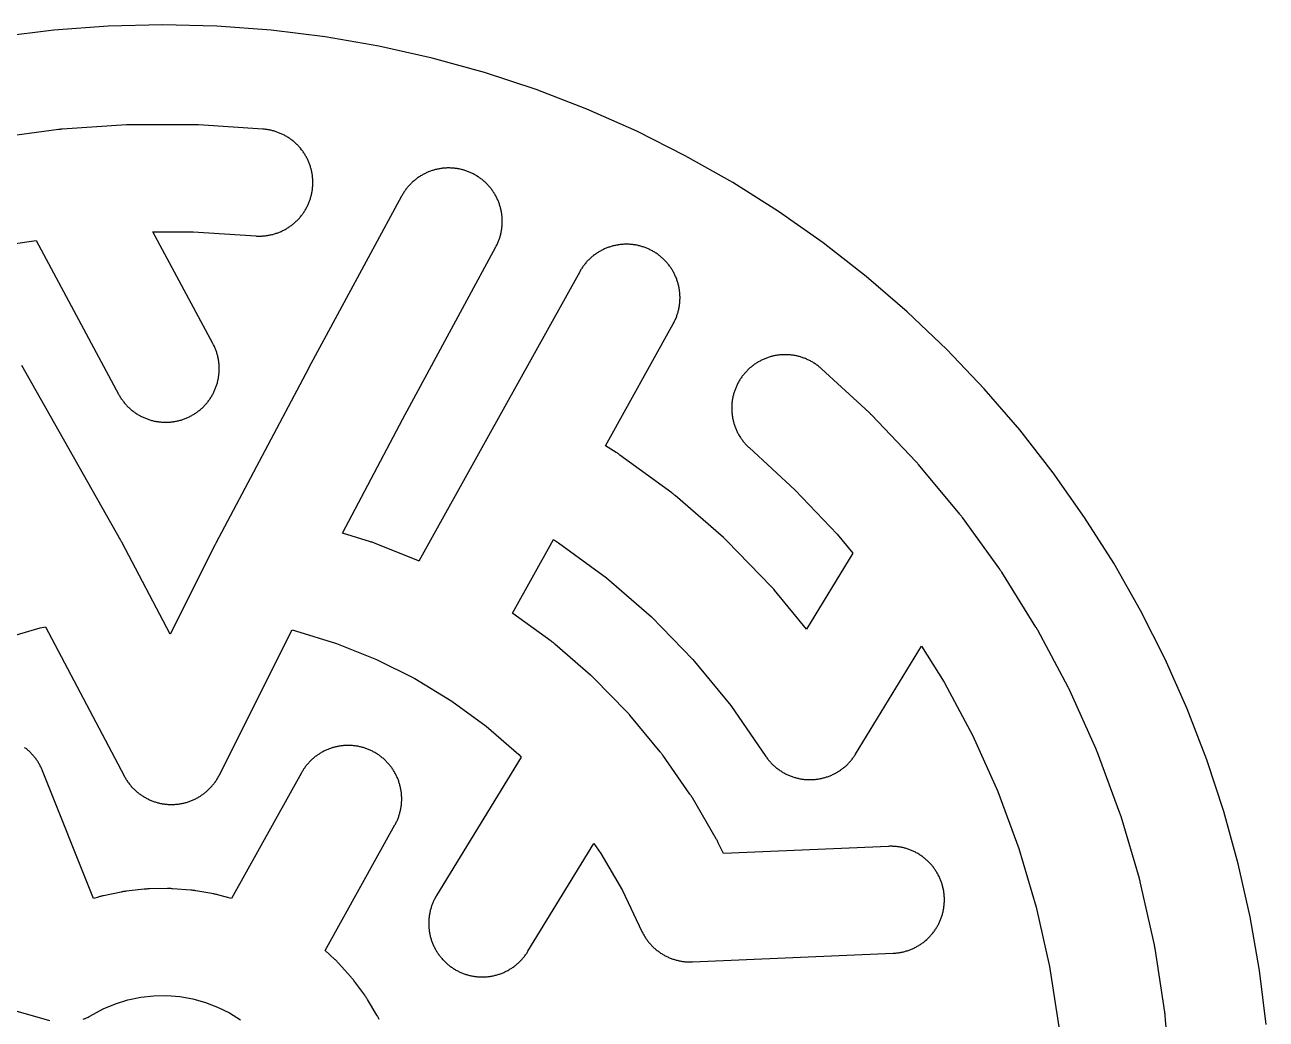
# Model space of a CAD drawing. Header units: millimetres. Extents: x -145 to 145, y -145 to 145.
# Drawn here: x -18 to 144.3, y 14.9 to 145 of the extents above; entities that cross this region are included whole.
import ezdxf

# ---------------------------------------------------------------- set-up
doc = ezdxf.new("R2010")
doc.units = ezdxf.units.MM
doc.layers.add('BOUNDARY', color=3, linetype='CONTINUOUS')
doc.layers.add('CORRIDORS', color=1, linetype='CONTINUOUS')

msp = doc.modelspace()

# ---------------------------------------------------------------- linework, layer by layer
at = {"layer": 'BOUNDARY'}
msp.add_lwpolyline([(144.302, 14.212), (143.431, 21.276), (142.214, 28.288), (140.655, 35.232), (138.756, 42.091), (136.524, 48.849), (133.963, 55.489), (131.078, 61.995), (127.879, 68.353), (124.371, 74.545), (120.563, 80.558), (116.465, 86.376), (112.087, 91.987), (107.438, 97.376), (102.53, 102.53), (97.376, 107.438), (91.987, 112.087), (86.376, 116.465), (80.558, 120.563), (74.545, 124.371), (68.353, 127.879), (61.995, 131.078), (55.489, 133.963), (48.849, 136.524), (42.091, 138.756), (35.232, 140.655), (28.288, 142.214), (21.276, 143.431), (14.212, 144.302), (7.115, 144.825), (0, 145), (-7.115, 144.825), (-14.212, 144.302), (-21.276, 143.431)], dxfattribs=at)
at = {"layer": 'CORRIDORS'}
for points in [[(-19.831, 116.32), (-16.523, 116.769), (-5.759, 96.692), (-5.703, 96.589), (-5.644, 96.486), (-5.584, 96.384), (-5.522, 96.283), (-5.458, 96.184), (-5.393, 96.085), (-5.326, 95.987), (-5.257, 95.891), (-5.187, 95.796), (-5.115, 95.702), (-5.042, 95.609), (-4.967, 95.517), (-4.89, 95.427), (-4.812, 95.338), (-4.732, 95.251), (-4.651, 95.164), (-4.569, 95.08), (-4.485, 94.996), (-4.4, 94.914), (-4.313, 94.834), (-4.225, 94.754), (-4.136, 94.677), (-4.045, 94.601), (-3.953, 94.526), (-3.86, 94.453), (-3.766, 94.382), (-3.67, 94.312), (-3.574, 94.244), (-3.476, 94.177), (-3.377, 94.113), (-3.277, 94.049), (-3.176, 93.988), (-3.073, 93.928), (-2.97, 93.87), (-2.866, 93.814), (-2.761, 93.76), (-2.655, 93.707), (-2.548, 93.656), (-2.441, 93.607), (-2.332, 93.56), (-2.223, 93.514), (-2.113, 93.471), (-2.002, 93.429), (-1.891, 93.389), (-1.779, 93.351), (-1.666, 93.315), (-1.553, 93.281), (-1.439, 93.249), (-1.325, 93.218), (-1.21, 93.19), (-1.094, 93.164), (-0.979, 93.139), (-0.862, 93.117), (-0.746, 93.096), (-0.629, 93.078), (-0.512, 93.061), (-0.395, 93.046), (-0.277, 93.034), (-0.159, 93.023), (-0.041, 93.015), (0.077, 93.008), (0.195, 93.003), (0.314, 93.001), (0.432, 93), (0.55, 93.001), (0.669, 93.005), (0.787, 93.01), (0.905, 93.018), (1.023, 93.027), (1.141, 93.038), (1.258, 93.052), (1.375, 93.067), (1.492, 93.084), (1.609, 93.103), (1.726, 93.125), (1.842, 93.148), (1.957, 93.173), (2.072, 93.2), (2.187, 93.229), (2.301, 93.26), (2.415, 93.293), (2.528, 93.328), (2.64, 93.365), (2.752, 93.404), (2.863, 93.444), (2.974, 93.486), (3.084, 93.531), (3.193, 93.577), (3.301, 93.625), (3.408, 93.675), (3.515, 93.726), (3.62, 93.78), (3.725, 93.835), (3.829, 93.892), (3.931, 93.95), (4.033, 94.011), (4.134, 94.073), (4.234, 94.136), (4.332, 94.202), (4.43, 94.269), (4.526, 94.338), (4.621, 94.408), (4.715, 94.48), (4.808, 94.554), (4.899, 94.629), (4.989, 94.705), (5.078, 94.784), (5.165, 94.863), (5.252, 94.944), (5.336, 95.027), (5.42, 95.111), (5.502, 95.196), (5.582, 95.283), (5.661, 95.371), (5.739, 95.461), (5.815, 95.551), (5.889, 95.643), (5.962, 95.736), (6.033, 95.831), (6.103, 95.927), (6.171, 96.023), (6.237, 96.121), (6.302, 96.22), (6.365, 96.32), (6.426, 96.422), (6.486, 96.524), (6.544, 96.627), (6.6, 96.731), (6.654, 96.836), (6.707, 96.942), (6.758, 97.049), (6.807, 97.157), (6.854, 97.265), (6.899, 97.375), (6.942, 97.485), (6.984, 97.596), (7.024, 97.707), (7.062, 97.819), (7.098, 97.932), (7.132, 98.045), (7.164, 98.159), (7.194, 98.273), (7.222, 98.388), (7.248, 98.504), (7.273, 98.62), (7.295, 98.736), (7.315, 98.852), (7.334, 98.969), (7.35, 99.086), (7.365, 99.204), (7.377, 99.321), (7.388, 99.439), (7.396, 99.557), (7.402, 99.675), (7.407, 99.794), (7.409, 99.912), (7.41, 100.03), (7.408, 100.149), (7.405, 100.267), (7.399, 100.385), (7.392, 100.503), (7.382, 100.621), (7.371, 100.739), (7.357, 100.856), (7.342, 100.974), (7.325, 101.091), (7.305, 101.207), (7.284, 101.324), (7.26, 101.44), (7.235, 101.555), (7.208, 101.671), (7.179, 101.785), (7.147, 101.899), (7.114, 102.013), (7.079, 102.126), (7.042, 102.238), (7.004, 102.35), (6.963, 102.461), (6.92, 102.572), (6.876, 102.681), (6.83, 102.79), (6.782, 102.898), (6.732, 103.006), (6.68, 103.112), (6.627, 103.218), (6.579, 103.308), (-1.26, 117.93), (3.988, 117.93), (12.178, 117.376), (12.296, 117.369), (12.414, 117.364), (12.532, 117.361), (12.651, 117.36), (12.769, 117.361), (12.887, 117.364), (13.005, 117.369), (13.123, 117.376), (13.241, 117.385), (13.359, 117.396), (13.477, 117.409), (13.594, 117.424), (13.711, 117.441), (13.828, 117.46), (13.945, 117.481), (14.061, 117.504), (14.176, 117.528), (14.292, 117.555), (14.406, 117.584), (14.521, 117.615), (14.634, 117.647), (14.748, 117.682), (14.86, 117.718), (14.972, 117.756), (15.083, 117.797), (15.194, 117.839), (15.304, 117.883), (15.413, 117.928), (15.521, 117.976), (15.629, 118.025), (15.735, 118.077), (15.841, 118.13), (15.946, 118.185), (16.05, 118.241), (16.153, 118.299), (16.255, 118.36), (16.356, 118.421), (16.456, 118.485), (16.554, 118.55), (16.652, 118.617), (16.748, 118.685), (16.844, 118.755), (16.938, 118.827), (17.031, 118.9), (17.122, 118.975), (17.213, 119.052), (17.302, 119.129), (17.39, 119.209), (17.476, 119.29), (17.561, 119.372), (17.645, 119.456), (17.727, 119.541), (17.808, 119.627), (17.887, 119.715), (17.965, 119.804), (18.041, 119.895), (18.116, 119.987), (18.189, 120.08), (18.26, 120.174), (18.33, 120.269), (18.399, 120.366), (18.465, 120.464), (18.53, 120.562), (18.594, 120.662), (18.655, 120.763), (18.715, 120.865), (18.773, 120.968), (18.83, 121.072), (18.885, 121.177), (18.937, 121.283), (18.989, 121.39), (19.038, 121.497), (19.085, 121.606), (19.131, 121.715), (19.175, 121.825), (19.217, 121.935), (19.257, 122.047), (19.295, 122.159), (19.331, 122.271), (19.365, 122.385), (19.398, 122.498), (19.428, 122.613), (19.457, 122.728), (19.484, 122.843), (19.508, 122.959), (19.531, 123.075), (19.552, 123.191), (19.57, 123.308), (19.587, 123.425), (19.602, 123.543), (19.615, 123.66), (19.626, 123.778), (19.635, 123.896), (19.641, 124.014), (19.646, 124.132), (19.649, 124.251), (19.65, 124.369), (19.649, 124.487), (19.646, 124.605), (19.641, 124.724), (19.633, 124.842), (19.624, 124.96), (19.613, 125.078), (19.6, 125.195), (19.585, 125.313), (19.568, 125.43), (19.549, 125.546), (19.528, 125.663), (19.505, 125.779), (19.48, 125.895), (19.453, 126.01), (19.424, 126.124), (19.393, 126.239), (19.36, 126.352), (19.326, 126.466), (19.289, 126.578), (19.251, 126.69), (19.211, 126.801), (19.168, 126.912), (19.124, 127.022), (19.078, 127.131), (19.031, 127.239), (18.981, 127.346), (18.93, 127.453), (18.876, 127.559), (18.822, 127.663), (18.765, 127.767), (18.706, 127.87), (18.646, 127.972), (18.584, 128.073), (18.521, 128.173), (18.455, 128.271), (18.388, 128.369), (18.32, 128.465), (18.25, 128.56), (18.178, 128.655), (18.03, 128.839), (17.953, 128.929), (17.875, 129.018), (17.796, 129.106), (17.715, 129.192), (17.632, 129.277), (17.548, 129.361), (17.463, 129.443), (17.377, 129.523), (17.289, 129.602), (17.199, 129.68), (17.109, 129.756), (17.017, 129.831), (16.924, 129.904), (16.83, 129.975), (16.734, 130.045), (16.637, 130.113), (16.54, 130.18), (16.441, 130.245), (16.341, 130.308), (16.24, 130.37), (16.137, 130.429), (16.034, 130.487), (15.93, 130.544), (15.825, 130.598), (15.719, 130.651), (15.613, 130.702), (15.505, 130.751), (15.397, 130.799), (15.287, 130.844), (15.177, 130.888), (15.067, 130.93), (14.843, 131.008), (14.731, 131.044), (14.617, 131.078), (14.504, 131.11), (14.389, 131.141), (14.274, 131.169), (14.159, 131.195), (14.043, 131.22), (13.927, 131.243), (13.811, 131.263), (13.694, 131.282), (13.577, 131.298), (13.459, 131.313), (13.342, 131.326), (13.224, 131.336), (13.122, 131.344), (4.695, 131.914), (4.577, 131.921), (4.459, 131.926), (4.341, 131.929), (4.223, 131.93), (-4.223, 131.93), (-4.341, 131.929), (-4.46, 131.926), (-4.578, 131.921), (-4.695, 131.914), (-13.122, 131.344), (-13.121, 131.344), (-13.139, 131.343), (-13.257, 131.334), (-13.304, 131.329), (-13.381, 131.322), (-13.437, 131.315), (-13.476, 131.311), (-13.499, 131.308), (-13.593, 131.296), (-21.958, 130.159)], [(131.815, 6.92), (131.103, 15.333), (131.092, 15.451), (131.079, 15.569), (131.064, 15.686), (131.047, 15.803), (129.768, 24.149), (129.749, 24.266), (129.728, 24.383), (129.706, 24.499), (129.681, 24.614), (127.842, 32.855), (127.815, 32.97), (127.787, 33.085), (127.756, 33.199), (127.724, 33.311), (125.334, 41.41), (125.299, 41.523), (125.263, 41.636), (125.225, 41.748), (125.185, 41.859), (122.254, 49.777), (122.212, 49.888), (122.168, 49.998), (122.122, 50.107), (122.075, 50.214), (118.616, 57.917), (118.566, 58.025), (118.515, 58.132), (118.462, 58.237), (118.406, 58.344), (114.433, 65.793), (114.377, 65.897), (114.319, 66), (114.258, 66.102), (114.197, 66.202), (109.73, 73.367), (109.667, 73.467), (109.602, 73.566), (109.535, 73.664), (109.466, 73.76), (104.575, 80.538), (104.554, 80.568), (104.531, 80.599), (104.517, 80.619), (104.447, 80.715), (104.39, 80.789), (104.385, 80.796), (104.312, 80.889), (104.244, 80.971), (104.237, 80.98), (98.845, 87.478), (98.769, 87.568), (98.691, 87.658), (98.611, 87.745), (98.531, 87.831), (92.712, 93.951), (92.63, 94.036), (92.546, 94.12), (92.461, 94.202), (92.374, 94.283), (86.155, 99.995), (86.067, 100.075), (85.978, 100.153), (85.888, 100.229), (85.796, 100.304), (85.703, 100.377), (85.609, 100.448), (85.513, 100.518), (85.417, 100.587), (85.319, 100.653), (85.22, 100.719), (85.12, 100.782), (85.02, 100.844), (84.918, 100.904), (84.815, 100.962), (84.711, 101.018), (84.606, 101.073), (84.5, 101.126), (84.393, 101.177), (84.286, 101.227), (84.177, 101.274), (84.068, 101.32), (83.958, 101.364), (83.848, 101.406), (83.736, 101.446), (83.624, 101.484), (83.512, 101.52), (83.398, 101.555), (83.285, 101.587), (83.17, 101.618), (83.056, 101.646), (82.94, 101.673), (82.825, 101.698), (82.708, 101.72), (82.592, 101.741), (82.475, 101.76), (82.358, 101.777), (82.241, 101.792), (82.123, 101.805), (82.005, 101.815), (81.887, 101.824), (81.769, 101.831), (81.651, 101.836), (81.533, 101.839), (81.414, 101.84), (81.296, 101.839), (81.178, 101.836), (81.06, 101.831), (80.941, 101.824), (80.823, 101.815), (80.706, 101.803), (80.588, 101.79), (80.471, 101.775), (80.354, 101.758), (80.237, 101.739), (80.12, 101.718), (80.004, 101.695), (79.889, 101.67), (79.773, 101.644), (79.659, 101.615), (79.544, 101.584), (79.431, 101.551), (79.318, 101.517), (79.205, 101.48), (79.093, 101.442), (78.982, 101.402), (78.871, 101.359), (78.761, 101.315), (78.652, 101.27), (78.544, 101.222), (78.437, 101.172), (78.33, 101.121), (78.224, 101.068), (78.119, 101.013), (78.016, 100.956), (77.913, 100.898), (77.811, 100.838), (77.71, 100.776), (77.61, 100.712), (77.511, 100.647), (77.414, 100.58), (77.317, 100.512), (77.222, 100.442), (77.128, 100.37), (77.035, 100.296), (76.944, 100.222), (76.853, 100.145), (76.764, 100.067), (76.677, 99.988), (76.59, 99.907), (76.505, 99.824), (76.422, 99.741), (76.34, 99.656), (76.259, 99.569), (76.18, 99.481), (76.102, 99.392), (76.026, 99.301), (75.951, 99.209), (75.878, 99.116), (75.807, 99.022), (75.737, 98.927), (75.668, 98.83), (75.602, 98.732), (75.537, 98.633), (75.474, 98.533), (75.412, 98.432), (75.352, 98.33), (75.294, 98.227), (75.238, 98.123), (75.183, 98.018), (75.13, 97.912), (75.079, 97.806), (75.03, 97.698), (74.983, 97.59), (74.937, 97.48), (74.893, 97.37), (74.852, 97.26), (74.812, 97.148), (74.773, 97.036), (74.737, 96.924), (74.703, 96.81), (74.671, 96.697), (74.64, 96.582), (74.612, 96.467), (74.585, 96.352), (74.561, 96.236), (74.538, 96.12), (74.517, 96.004), (74.499, 95.887), (74.482, 95.77), (74.467, 95.652), (74.455, 95.535), (74.444, 95.417), (74.435, 95.299), (74.428, 95.181), (74.424, 95.063), (74.421, 94.944), (74.42, 94.826), (74.421, 94.708), (74.424, 94.589), (74.43, 94.471), (74.437, 94.353), (74.446, 94.235), (74.457, 94.117), (74.471, 94), (74.486, 93.882), (74.503, 93.765), (74.522, 93.649), (74.543, 93.532), (74.566, 93.416), (74.591, 93.3), (74.618, 93.185), (74.647, 93.071), (74.678, 92.956), (74.711, 92.843), (74.746, 92.73), (74.782, 92.617), (74.821, 92.505), (74.861, 92.394), (74.904, 92.283), (74.948, 92.174), (74.994, 92.065), (75.042, 91.956), (75.091, 91.849), (75.143, 91.742), (75.196, 91.637), (75.251, 91.532), (75.308, 91.428), (75.366, 91.325), (75.488, 91.123), (75.552, 91.023), (75.618, 90.924), (75.685, 90.827), (75.753, 90.731), (75.823, 90.635), (75.895, 90.541), (75.969, 90.449), (76.044, 90.357), (76.12, 90.267), (76.198, 90.178), (76.278, 90.09), (76.359, 90.004), (76.441, 89.919), (76.525, 89.836), (76.611, 89.754), (76.685, 89.685), (82.728, 84.135), (88.219, 78.359), (90.27, 75.888), (84.197, 65.934), (79.998, 71.052), (79.922, 71.143), (79.845, 71.232), (79.766, 71.32), (79.686, 71.407), (79.607, 71.489), (73.771, 77.497), (73.688, 77.582), (73.603, 77.664), (73.517, 77.746), (73.43, 77.825), (73.344, 77.901), (67.026, 83.397), (66.936, 83.474), (66.845, 83.55), (66.753, 83.623), (66.659, 83.696), (66.568, 83.763), (59.812, 88.711), (59.716, 88.78), (59.619, 88.848), (59.52, 88.914), (59.421, 88.978), (59.326, 89.037), (57.908, 89.903), (66.781, 105.894), (66.837, 105.998), (66.892, 106.102), (66.945, 106.208), (66.996, 106.315), (67.046, 106.422), (67.093, 106.531), (67.139, 106.64), (67.183, 106.75), (67.225, 106.86), (67.265, 106.972), (67.303, 107.084), (67.34, 107.196), (67.374, 107.309), (67.406, 107.423), (67.437, 107.538), (67.466, 107.652), (67.492, 107.768), (67.517, 107.883), (67.54, 107.999), (67.561, 108.116), (67.58, 108.233), (67.597, 108.35), (67.611, 108.467), (67.624, 108.585), (67.635, 108.703), (67.644, 108.821), (67.651, 108.939), (67.656, 109.057), (67.659, 109.175), (67.66, 109.294), (67.659, 109.412), (67.656, 109.53), (67.651, 109.648), (67.644, 109.766), (67.635, 109.884), (67.624, 110.002), (67.611, 110.12), (67.596, 110.237), (67.579, 110.354), (67.56, 110.471), (67.539, 110.587), (67.516, 110.704), (67.491, 110.819), (67.464, 110.934), (67.435, 111.049), (67.405, 111.164), (67.372, 111.277), (67.337, 111.39), (67.301, 111.503), (67.263, 111.615), (67.222, 111.726), (67.18, 111.837), (67.136, 111.947), (67.09, 112.056), (67.043, 112.164), (66.993, 112.271), (66.942, 112.378), (66.889, 112.484), (66.834, 112.589), (66.777, 112.693), (66.719, 112.795), (66.659, 112.897), (66.597, 112.998), (66.534, 113.098), (66.468, 113.197), (66.401, 113.294), (66.333, 113.391), (66.263, 113.486), (66.191, 113.58), (66.118, 113.673), (66.043, 113.765), (65.967, 113.855), (65.889, 113.944), (65.809, 114.032), (65.728, 114.118), (65.646, 114.203), (65.562, 114.287), (65.477, 114.369), (65.391, 114.45), (65.303, 114.529), (65.213, 114.607), (65.123, 114.683), (65.031, 114.757), (64.938, 114.831), (64.844, 114.902), (64.748, 114.972), (64.652, 115.04), (64.554, 115.107), (64.455, 115.172), (64.355, 115.235), (64.254, 115.297), (64.152, 115.357), (64.049, 115.415), (63.945, 115.471), (63.84, 115.526), (63.734, 115.579), (63.628, 115.63), (63.52, 115.679), (63.412, 115.727), (63.302, 115.772), (63.192, 115.816), (63.082, 115.858), (62.97, 115.898), (62.858, 115.936), (62.746, 115.972), (62.633, 116.006), (62.519, 116.039), (62.404, 116.069), (62.29, 116.098), (62.174, 116.124), (62.059, 116.149), (61.942, 116.172), (61.826, 116.192), (61.709, 116.211), (61.592, 116.228), (61.475, 116.242), (61.357, 116.255), (61.239, 116.266), (61.121, 116.275), (61.003, 116.282), (60.885, 116.286), (60.766, 116.289), (60.648, 116.29), (60.53, 116.289), (60.412, 116.286), (60.293, 116.28), (60.175, 116.273), (60.057, 116.264), (59.939, 116.253), (59.822, 116.24), (59.705, 116.224), (59.587, 116.207), (59.471, 116.188), (59.354, 116.167), (59.238, 116.144), (59.123, 116.119), (59.007, 116.092), (58.893, 116.063), (58.778, 116.032), (58.665, 116), (58.552, 115.965), (58.439, 115.928), (58.327, 115.89), (58.216, 115.849), (58.105, 115.807), (57.996, 115.763), (57.887, 115.717), (57.778, 115.669), (57.671, 115.62), (57.564, 115.568), (57.459, 115.515), (57.354, 115.46), (57.25, 115.403), (57.147, 115.345), (57.045, 115.285), (56.945, 115.223), (56.845, 115.159), (56.746, 115.094), (56.649, 115.027), (56.552, 114.958), (56.457, 114.888), (56.363, 114.816), (56.27, 114.743), (56.179, 114.668), (56.089, 114.591), (56, 114.513), (55.912, 114.434), (55.826, 114.353), (55.741, 114.27), (55.657, 114.186), (55.575, 114.101), (55.495, 114.014), (55.416, 113.926), (55.338, 113.837), (55.262, 113.747), (55.187, 113.655), (55.114, 113.562), (55.043, 113.467), (54.973, 113.372), (54.905, 113.275), (54.838, 113.177), (54.774, 113.078), (54.71, 112.978), (54.649, 112.877), (54.589, 112.775), (54.539, 112.686), (42.41, 90.828), (33.53, 74.831), (33.471, 74.856), (27.719, 77.169), (27.608, 77.212), (27.498, 77.253), (27.386, 77.293), (27.274, 77.33), (27.174, 77.362), (23.513, 78.494), (31.419, 93.433), (43.579, 115.943), (43.634, 116.048), (43.688, 116.153), (43.74, 116.259), (43.79, 116.367), (43.838, 116.475), (43.884, 116.584), (43.928, 116.693), (43.971, 116.804), (44.012, 116.915), (44.051, 117.026), (44.088, 117.139), (44.123, 117.252), (44.156, 117.365), (44.187, 117.48), (44.216, 117.594), (44.244, 117.709), (44.269, 117.825), (44.293, 117.941), (44.314, 118.057), (44.334, 118.174), (44.351, 118.291), (44.367, 118.408), (44.38, 118.526), (44.392, 118.644), (44.402, 118.761), (44.409, 118.88), (44.415, 118.998), (44.418, 119.116), (44.42, 119.234), (44.42, 119.353), (44.417, 119.471), (44.413, 119.589), (44.406, 119.707), (44.398, 119.825), (44.388, 119.943), (44.375, 120.061), (44.361, 120.178), (44.344, 120.295), (44.326, 120.412), (44.306, 120.529), (44.284, 120.645), (44.259, 120.761), (44.233, 120.876), (44.205, 120.991), (44.175, 121.106), (44.143, 121.22), (44.109, 121.333), (44.073, 121.446), (44.036, 121.558), (43.996, 121.669), (43.954, 121.78), (43.911, 121.89), (43.866, 122), (43.819, 122.108), (43.77, 122.216), (43.719, 122.323), (43.667, 122.429), (43.612, 122.534), (43.556, 122.638), (43.499, 122.741), (43.439, 122.844), (43.378, 122.945), (43.315, 123.045), (43.25, 123.144), (43.184, 123.242), (43.116, 123.339), (43.046, 123.435), (42.975, 123.529), (42.902, 123.623), (42.828, 123.715), (42.752, 123.805), (42.675, 123.895), (42.596, 123.983), (42.515, 124.07), (42.433, 124.155), (42.35, 124.239), (42.265, 124.322), (42.179, 124.403), (42.092, 124.483), (42.003, 124.561), (41.913, 124.638), (41.822, 124.713), (41.729, 124.786), (41.635, 124.859), (41.54, 124.929), (41.444, 124.998), (41.347, 125.065), (41.248, 125.131), (41.048, 125.257), (40.946, 125.317), (40.843, 125.376), (40.74, 125.433), (40.635, 125.488), (40.529, 125.541), (40.423, 125.593), (40.316, 125.643), (40.208, 125.691), (40.099, 125.737), (39.989, 125.782), (39.879, 125.824), (39.767, 125.865), (39.656, 125.903), (39.543, 125.94), (39.43, 125.975), (39.316, 126.008), (39.202, 126.039), (39.088, 126.068), (38.973, 126.096), (38.857, 126.121), (38.741, 126.144), (38.625, 126.166), (38.508, 126.185), (38.391, 126.202), (38.273, 126.218), (38.156, 126.231), (38.038, 126.243), (37.92, 126.252), (37.802, 126.26), (37.684, 126.265), (37.566, 126.268), (37.447, 126.27), (37.329, 126.269), (37.211, 126.267), (37.092, 126.262), (36.974, 126.256), (36.856, 126.247), (36.738, 126.237), (36.621, 126.224), (36.503, 126.21), (36.386, 126.193), (36.269, 126.175), (36.153, 126.154), (36.037, 126.132), (35.921, 126.108), (35.805, 126.081), (35.691, 126.053), (35.576, 126.023), (35.462, 125.991), (35.349, 125.957), (35.236, 125.921), (35.124, 125.883), (35.013, 125.843), (34.902, 125.801), (34.792, 125.758), (34.683, 125.713), (34.574, 125.665), (34.466, 125.616), (34.36, 125.566), (34.254, 125.513), (34.149, 125.459), (34.044, 125.402), (33.941, 125.344), (33.839, 125.285), (33.738, 125.223), (33.638, 125.16), (33.539, 125.096), (33.441, 125.029), (33.344, 124.961), (33.249, 124.891), (33.154, 124.82), (33.061, 124.747), (32.969, 124.673), (32.878, 124.597), (32.789, 124.519), (32.701, 124.44), (32.614, 124.36), (32.529, 124.278), (32.445, 124.194), (32.362, 124.109), (32.281, 124.023), (32.202, 123.936), (32.124, 123.847), (32.047, 123.757), (31.972, 123.665), (31.898, 123.572), (31.826, 123.479), (31.756, 123.383), (31.687, 123.287), (31.62, 123.19), (31.555, 123.091), (31.491, 122.991), (31.429, 122.891), (31.369, 122.789), (31.31, 122.686), (31.261, 122.597), (19.101, 100.087), (19.073, 100.034), (6.973, 77.17), (6.942, 77.111), (6.919, 77.067), (6.883, 76.997), (6.834, 76.9), (1.012, 65.29), (-5.336, 77.322), (-5.35, 77.35), (-5.359, 77.366), (-5.413, 77.468), (-5.421, 77.481), (-5.457, 77.546), (-18.387, 100.406)], [(-21.381, 64.543), (-15.986, 66.085), (-15.307, 66.22), (-5.021, 46.724), (-4.965, 46.619), (-4.907, 46.516), (-4.848, 46.414), (-4.786, 46.313), (-4.723, 46.213), (-4.659, 46.114), (-4.592, 46.016), (-4.524, 45.919), (-4.455, 45.823), (-4.311, 45.635), (-4.236, 45.543), (-4.16, 45.453), (-4.083, 45.363), (-4.004, 45.275), (-3.923, 45.188), (-3.842, 45.103), (-3.758, 45.019), (-3.674, 44.936), (-3.587, 44.855), (-3.5, 44.775), (-3.411, 44.697), (-3.321, 44.621), (-3.23, 44.545), (-3.137, 44.472), (-3.043, 44.4), (-2.948, 44.329), (-2.852, 44.261), (-2.754, 44.193), (-2.656, 44.128), (-2.556, 44.064), (-2.455, 44.002), (-2.354, 43.942), (-2.251, 43.883), (-2.147, 43.826), (-2.043, 43.771), (-1.937, 43.717), (-1.831, 43.666), (-1.723, 43.616), (-1.615, 43.568), (-1.506, 43.522), (-1.396, 43.477), (-1.286, 43.435), (-1.175, 43.394), (-1.063, 43.356), (-0.951, 43.319), (-0.838, 43.284), (-0.724, 43.251), (-0.61, 43.22), (-0.495, 43.191), (-0.38, 43.164), (-0.264, 43.139), (-0.148, 43.115), (-0.032, 43.094), (0.085, 43.075), (0.202, 43.057), (0.319, 43.042), (0.437, 43.029), (0.554, 43.017), (0.672, 43.008), (0.791, 43), (0.909, 42.995), (1.027, 42.991), (1.145, 42.99), (1.264, 42.991), (1.382, 42.993), (1.5, 42.998), (1.618, 43.004), (1.736, 43.013), (1.854, 43.024), (1.972, 43.036), (2.089, 43.051), (2.206, 43.067), (2.323, 43.086), (2.44, 43.106), (2.556, 43.129), (2.672, 43.153), (2.787, 43.179), (2.902, 43.208), (3.016, 43.238), (3.13, 43.27), (3.244, 43.304), (3.356, 43.34), (3.468, 43.378), (3.58, 43.418), (3.69, 43.46), (3.801, 43.503), (3.91, 43.548), (4.018, 43.596), (4.126, 43.645), (4.233, 43.696), (4.339, 43.748), (4.444, 43.803), (4.548, 43.859), (4.651, 43.917), (4.753, 43.977), (4.854, 44.038), (4.954, 44.101), (5.053, 44.166), (5.151, 44.232), (5.248, 44.301), (5.344, 44.37), (5.438, 44.442), (5.531, 44.515), (5.623, 44.589), (5.714, 44.665), (5.803, 44.743), (5.891, 44.822), (5.978, 44.902), (6.063, 44.984), (6.147, 45.068), (6.229, 45.152), (6.311, 45.239), (6.39, 45.326), (6.468, 45.415), (6.545, 45.505), (6.62, 45.597), (6.693, 45.69), (6.765, 45.784), (6.835, 45.879), (6.904, 45.975), (6.971, 46.073), (7.037, 46.171), (7.1, 46.271), (7.162, 46.372), (7.223, 46.473), (7.281, 46.576), (7.338, 46.68), (7.393, 46.785), (7.427, 46.852), (16.944, 65.831), (17.394, 65.731), (22.759, 64.073), (27.986, 61.971), (32.997, 59.456), (37.803, 56.52), (42.323, 53.218), (46.588, 49.525), (46.905, 49.2), (35.828, 31.081), (35.767, 30.98), (35.708, 30.877), (35.65, 30.774), (35.595, 30.669), (35.541, 30.564), (35.489, 30.458), (35.438, 30.351), (35.39, 30.243), (35.343, 30.134), (35.299, 30.024), (35.256, 29.914), (35.215, 29.803), (35.175, 29.691), (35.138, 29.579), (35.103, 29.466), (35.069, 29.353), (35.038, 29.239), (35.008, 29.124), (34.98, 29.009), (34.955, 28.894), (34.931, 28.778), (34.909, 28.661), (34.889, 28.545), (34.871, 28.428), (34.856, 28.311), (34.842, 28.193), (34.83, 28.075), (34.82, 27.957), (34.812, 27.839), (34.806, 27.721), (34.802, 27.603), (34.8, 27.485), (34.8, 27.366), (34.802, 27.248), (34.806, 27.13), (34.813, 27.012), (34.821, 26.894), (34.831, 26.776), (34.843, 26.658), (34.857, 26.54), (34.873, 26.423), (34.891, 26.306), (34.911, 26.19), (34.933, 26.073), (34.957, 25.958), (34.982, 25.842), (35.01, 25.727), (35.04, 25.613), (35.072, 25.499), (35.105, 25.385), (35.141, 25.272), (35.178, 25.16), (35.218, 25.048), (35.259, 24.938), (35.302, 24.827), (35.347, 24.718), (35.394, 24.609), (35.442, 24.501), (35.493, 24.394), (35.545, 24.288), (35.599, 24.183), (35.655, 24.078), (35.712, 23.975), (35.771, 23.873), (35.832, 23.771), (35.895, 23.671), (35.959, 23.572), (36.025, 23.473), (36.093, 23.376), (36.162, 23.281), (36.233, 23.186), (36.306, 23.092), (36.38, 23), (36.456, 22.909), (36.533, 22.819), (36.612, 22.731), (36.692, 22.644), (36.773, 22.558), (36.856, 22.474), (36.941, 22.391), (37.027, 22.31), (37.114, 22.23), (37.203, 22.151), (37.292, 22.074), (37.384, 21.999), (37.476, 21.925), (37.57, 21.853), (37.665, 21.782), (37.761, 21.713), (37.858, 21.646), (37.956, 21.58), (38.056, 21.516), (38.156, 21.453), (38.258, 21.393), (38.36, 21.334), (38.464, 21.276), (38.568, 21.221), (38.674, 21.167), (38.78, 21.115), (38.887, 21.065), (38.995, 21.017), (39.104, 20.97), (39.213, 20.925), (39.324, 20.883), (39.435, 20.842), (39.546, 20.803), (39.659, 20.766), (39.772, 20.73), (39.885, 20.697), (39.999, 20.666), (40.114, 20.636), (40.229, 20.609), (40.345, 20.583), (40.46, 20.559), (40.577, 20.538), (40.693, 20.518), (40.81, 20.5), (40.928, 20.485), (41.045, 20.471), (41.163, 20.459), (41.281, 20.449), (41.399, 20.441), (41.517, 20.436), (41.635, 20.432), (41.754, 20.43), (41.872, 20.43), (41.99, 20.433), (42.109, 20.437), (42.227, 20.443), (42.345, 20.451), (42.463, 20.461), (42.58, 20.474), (42.698, 20.488), (42.815, 20.504), (42.932, 20.522), (43.049, 20.542), (43.165, 20.564), (43.281, 20.588), (43.396, 20.614), (43.511, 20.642), (43.626, 20.672), (43.739, 20.704), (43.853, 20.738), (43.966, 20.773), (44.078, 20.811), (44.189, 20.85), (44.3, 20.892), (44.41, 20.935), (44.52, 20.98), (44.629, 21.027), (44.736, 21.076), (44.843, 21.126), (44.949, 21.179), (45.055, 21.233), (45.159, 21.289), (45.262, 21.346), (45.365, 21.406), (45.466, 21.467), (45.566, 21.53), (45.665, 21.594), (45.763, 21.66), (45.86, 21.728), (45.956, 21.797), (46.051, 21.868), (46.144, 21.941), (46.236, 22.015), (46.327, 22.091), (46.417, 22.168), (46.505, 22.247), (46.592, 22.327), (46.678, 22.409), (46.762, 22.492), (46.845, 22.577), (46.926, 22.663), (47.006, 22.75), (47.084, 22.839), (47.161, 22.929), (47.236, 23.02), (47.31, 23.113), (47.382, 23.206), (47.453, 23.301), (47.522, 23.397), (47.589, 23.495), (47.655, 23.593), (47.719, 23.693), (47.772, 23.779), (56.399, 37.89), (57.325, 36.562), (60.142, 31.717), (62.679, 26.383), (62.73, 26.277), (62.784, 26.172), (62.839, 26.067), (62.896, 25.963), (62.955, 25.861), (63.015, 25.759), (63.078, 25.658), (63.142, 25.559), (63.207, 25.46), (63.274, 25.363), (63.343, 25.267), (63.414, 25.172), (63.486, 25.078), (63.56, 24.985), (63.635, 24.894), (63.712, 24.804), (63.79, 24.715), (63.87, 24.628), (63.951, 24.542), (64.034, 24.457), (64.118, 24.374), (64.203, 24.292), (64.29, 24.212), (64.378, 24.133), (64.468, 24.055), (64.558, 23.98), (64.651, 23.905), (64.744, 23.833), (64.838, 23.761), (64.934, 23.692), (65.031, 23.624), (65.129, 23.558), (65.228, 23.493), (65.328, 23.43), (65.43, 23.369), (65.532, 23.309), (65.635, 23.252), (65.739, 23.196), (65.845, 23.142), (65.951, 23.089), (66.058, 23.038), (66.165, 22.99), (66.274, 22.943), (66.383, 22.897), (66.493, 22.854), (66.604, 22.813), (66.716, 22.773), (66.828, 22.736), (66.941, 22.7), (67.054, 22.666), (67.168, 22.634), (67.283, 22.604), (67.397, 22.576), (67.513, 22.55), (67.629, 22.526), (67.745, 22.503), (67.861, 22.483), (67.978, 22.465), (68.096, 22.449), (68.213, 22.434), (68.331, 22.422), (68.449, 22.412), (68.567, 22.403), (68.685, 22.397), (68.803, 22.393), (68.921, 22.39), (69.04, 22.39), (69.158, 22.392), (69.301, 22.396), (95.531, 23.526), (95.649, 23.533), (95.767, 23.541), (95.885, 23.551), (96.003, 23.563), (96.121, 23.577), (96.238, 23.593), (96.355, 23.611), (96.471, 23.631), (96.588, 23.653), (96.703, 23.677), (96.819, 23.703), (96.934, 23.731), (97.048, 23.76), (97.162, 23.792), (97.276, 23.826), (97.389, 23.861), (97.501, 23.899), (97.613, 23.938), (97.724, 23.979), (97.834, 24.022), (97.943, 24.067), (98.052, 24.114), (98.16, 24.163), (98.267, 24.213), (98.373, 24.265), (98.478, 24.319), (98.583, 24.375), (98.686, 24.433), (98.788, 24.492), (98.89, 24.553), (98.99, 24.616), (99.089, 24.68), (99.187, 24.746), (99.284, 24.814), (99.38, 24.883), (99.475, 24.954), (99.569, 25.027), (99.661, 25.101), (99.752, 25.176), (99.93, 25.332), (100.017, 25.412), (100.102, 25.494), (100.187, 25.577), (100.269, 25.662), (100.351, 25.748), (100.431, 25.835), (100.509, 25.923), (100.586, 26.013), (100.662, 26.104), (100.808, 26.29), (100.878, 26.385), (100.948, 26.481), (101.015, 26.579), (101.081, 26.677), (101.145, 26.776), (101.207, 26.877), (101.268, 26.979), (101.327, 27.081), (101.384, 27.185), (101.44, 27.289), (101.494, 27.395), (101.545, 27.501), (101.596, 27.608), (101.644, 27.716), (101.69, 27.825), (101.735, 27.934), (101.778, 28.045), (101.819, 28.156), (101.858, 28.267), (101.895, 28.38), (101.93, 28.493), (101.963, 28.606), (101.995, 28.72), (102.024, 28.835), (102.052, 28.95), (102.077, 29.066), (102.101, 29.182), (102.122, 29.298), (102.142, 29.415), (102.16, 29.532), (102.176, 29.649), (102.189, 29.766), (102.201, 29.884), (102.211, 30.002), (102.219, 30.12), (102.224, 30.238), (102.228, 30.356), (102.23, 30.475), (102.23, 30.593), (102.227, 30.711), (102.223, 30.83), (102.217, 30.948), (102.209, 31.066), (102.198, 31.184), (102.186, 31.301), (102.172, 31.419), (102.156, 31.536), (102.138, 31.653), (102.118, 31.77), (102.095, 31.886), (102.071, 32.002), (102.045, 32.117), (102.017, 32.232), (101.987, 32.347), (101.956, 32.46), (101.922, 32.574), (101.886, 32.687), (101.849, 32.799), (101.809, 32.91), (101.768, 33.021), (101.725, 33.131), (101.68, 33.241), (101.633, 33.349), (101.584, 33.457), (101.533, 33.564), (101.481, 33.67), (101.427, 33.776), (101.371, 33.88), (101.313, 33.983), (101.254, 34.086), (101.193, 34.187), (101.13, 34.287), (101.065, 34.386), (100.999, 34.484), (100.931, 34.581), (100.862, 34.677), (100.791, 34.772), (100.718, 34.865), (100.644, 34.957), (100.568, 35.048), (100.491, 35.138), (100.412, 35.226), (100.332, 35.313), (100.25, 35.398), (100.167, 35.483), (100.082, 35.565), (99.996, 35.647), (99.909, 35.726), (99.82, 35.805), (99.73, 35.882), (99.639, 35.957), (99.547, 36.031), (99.453, 36.103), (99.358, 36.173), (99.262, 36.242), (99.164, 36.31), (99.066, 36.375), (98.966, 36.439), (98.866, 36.502), (98.764, 36.562), (98.662, 36.621), (98.558, 36.678), (98.453, 36.734), (98.348, 36.787), (98.242, 36.839), (98.134, 36.889), (98.026, 36.937), (97.917, 36.984), (97.808, 37.028), (97.697, 37.071), (97.586, 37.111), (97.475, 37.15), (97.362, 37.187), (97.249, 37.222), (97.136, 37.256), (97.022, 37.287), (96.907, 37.316), (96.792, 37.344), (96.676, 37.369), (96.56, 37.392), (96.444, 37.414), (96.327, 37.433), (96.21, 37.451), (96.093, 37.467), (95.975, 37.48), (95.858, 37.492), (95.74, 37.501), (95.622, 37.509), (95.503, 37.515), (95.385, 37.518), (95.267, 37.52), (95.149, 37.52), (95.03, 37.517), (94.929, 37.514), (73.33, 36.583), (72.659, 37.994), (72.608, 38.1), (72.554, 38.205), (72.499, 38.31), (72.442, 38.414), (72.389, 38.506), (69.273, 43.864), (69.213, 43.966), (69.151, 44.067), (69.087, 44.166), (69.022, 44.265), (68.963, 44.351), (65.416, 49.434), (65.347, 49.53), (65.277, 49.626), (65.205, 49.72), (65.132, 49.813), (65.065, 49.895), (61.11, 54.667), (61.081, 54.701), (61.064, 54.721), (61.032, 54.759), (61.011, 54.784), (60.963, 54.838), (60.954, 54.848), (60.875, 54.936), (60.832, 54.982), (60.828, 54.986), (60.747, 55.072), (60.724, 55.095), (56.388, 59.527), (56.304, 59.611), (56.219, 59.694), (56.133, 59.775), (56.045, 59.854), (55.967, 59.924), (51.28, 63.983), (51.189, 64.059), (51.098, 64.134), (51.005, 64.208), (50.912, 64.28), (50.826, 64.343), (45.82, 68), (45.77, 68.036), (51.108, 77.652), (51.779, 77.242), (58.06, 72.642), (63.933, 67.533), (69.356, 61.95), (74.301, 55.922), (78.886, 49.268), (78.954, 49.172), (79.023, 49.076), (79.094, 48.981), (79.167, 48.888), (79.242, 48.796), (79.317, 48.705), (79.395, 48.616), (79.474, 48.528), (79.554, 48.441), (79.636, 48.355), (79.719, 48.271), (79.804, 48.189), (79.89, 48.107), (79.977, 48.028), (80.066, 47.95), (80.156, 47.873), (80.248, 47.798), (80.34, 47.724), (80.434, 47.652), (80.529, 47.581), (80.625, 47.513), (80.723, 47.445), (80.821, 47.38), (80.921, 47.316), (81.022, 47.254), (81.123, 47.193), (81.226, 47.135), (81.33, 47.078), (81.434, 47.022), (81.54, 46.969), (81.646, 46.917), (81.754, 46.867), (81.862, 46.819), (81.971, 46.773), (82.08, 46.729), (82.191, 46.686), (82.302, 46.646), (82.414, 46.607), (82.526, 46.57), (82.639, 46.535), (82.753, 46.502), (82.867, 46.471), (82.982, 46.442), (83.097, 46.415), (83.212, 46.389), (83.328, 46.366), (83.445, 46.345), (83.561, 46.325), (83.678, 46.308), (83.796, 46.292), (83.913, 46.279), (84.031, 46.267), (84.149, 46.258), (84.267, 46.25), (84.385, 46.245), (84.504, 46.242), (84.622, 46.24), (84.74, 46.241), (84.859, 46.243), (84.977, 46.248), (85.095, 46.254), (85.213, 46.263), (85.331, 46.273), (85.448, 46.286), (85.566, 46.3), (85.683, 46.317), (85.8, 46.335), (85.916, 46.356), (86.033, 46.378), (86.148, 46.402), (86.264, 46.429), (86.379, 46.457), (86.493, 46.487), (86.607, 46.519), (86.72, 46.553), (86.833, 46.589), (86.945, 46.627), (87.057, 46.667), (87.167, 46.708), (87.277, 46.752), (87.387, 46.797), (87.495, 46.844), (87.603, 46.893), (87.71, 46.944), (87.816, 46.997), (87.921, 47.051), (88.025, 47.107), (88.128, 47.165), (88.23, 47.225), (88.331, 47.286), (88.431, 47.349), (88.531, 47.414), (88.628, 47.48), (88.725, 47.549), (88.821, 47.618), (88.915, 47.69), (89.008, 47.762), (89.1, 47.837), (89.191, 47.913), (89.281, 47.99), (89.369, 48.069), (89.455, 48.15), (89.541, 48.232), (89.625, 48.315), (89.707, 48.4), (89.788, 48.486), (89.868, 48.574), (89.946, 48.663), (90.023, 48.753), (90.098, 48.844), (90.171, 48.937), (90.243, 49.031), (90.313, 49.126), (90.382, 49.222), (90.449, 49.32), (90.515, 49.418), (90.578, 49.518), (90.625, 49.594), (99.246, 63.722), (102.193, 58.994), (105.939, 51.973), (109.205, 44.699), (111.974, 37.219), (114.23, 29.571), (115.968, 21.782), (117.174, 13.909)], [(28.342, 14.847), (28.291, 14.953), (28.237, 15.059), (28.181, 15.163), (28.124, 15.267), (28.065, 15.369), (28.028, 15.431), (26.804, 17.471), (26.743, 17.572), (26.679, 17.672), (26.614, 17.771), (26.547, 17.869), (26.479, 17.965), (26.433, 18.028), (25.019, 19.943), (24.948, 20.038), (24.875, 20.131), (24.801, 20.223), (24.725, 20.314), (24.648, 20.404), (24.6, 20.458), (23.011, 22.23), (22.931, 22.318), (22.85, 22.404), (22.767, 22.488), (22.683, 22.572), (22.597, 22.654), (22.542, 22.706), (21.262, 23.885), (30.39, 40.321), (30.446, 40.425), (30.501, 40.53), (30.554, 40.636), (30.605, 40.743), (30.655, 40.85), (30.702, 40.958), (30.748, 41.068), (30.792, 41.177), (30.834, 41.288), (30.874, 41.399), (30.912, 41.511), (30.949, 41.624), (30.983, 41.737), (31.016, 41.851), (31.046, 41.965), (31.075, 42.08), (31.102, 42.195), (31.127, 42.311), (31.15, 42.427), (31.17, 42.543), (31.189, 42.66), (31.206, 42.777), (31.221, 42.895), (31.234, 43.012), (31.245, 43.13), (31.254, 43.248), (31.261, 43.366), (31.266, 43.484), (31.269, 43.603), (31.27, 43.721), (31.269, 43.839), (31.266, 43.958), (31.261, 44.076), (31.254, 44.194), (31.245, 44.312), (31.234, 44.43), (31.221, 44.547), (31.206, 44.665), (31.189, 44.782), (31.17, 44.899), (31.149, 45.015), (31.126, 45.131), (31.101, 45.247), (31.075, 45.362), (31.046, 45.477), (31.015, 45.591), (30.983, 45.705), (30.948, 45.818), (30.912, 45.931), (30.873, 46.043), (30.833, 46.154), (30.791, 46.264), (30.747, 46.374), (30.701, 46.483), (30.654, 46.592), (30.604, 46.699), (30.553, 46.806), (30.5, 46.912), (30.445, 47.016), (30.389, 47.12), (30.33, 47.223), (30.27, 47.325), (30.208, 47.426), (30.145, 47.526), (30.08, 47.625), (30.013, 47.722), (29.944, 47.819), (29.874, 47.914), (29.803, 48.008), (29.729, 48.101), (29.655, 48.193), (29.578, 48.283), (29.5, 48.372), (29.421, 48.46), (29.34, 48.546), (29.258, 48.631), (29.174, 48.715), (29.089, 48.797), (29.002, 48.878), (28.915, 48.957), (28.825, 49.035), (28.735, 49.111), (28.643, 49.186), (28.55, 49.259), (28.456, 49.331), (28.36, 49.401), (28.264, 49.469), (28.166, 49.536), (28.067, 49.601), (27.967, 49.664), (27.866, 49.726), (27.764, 49.785), (27.661, 49.844), (27.557, 49.9), (27.452, 49.955), (27.346, 50.008), (27.24, 50.059), (27.132, 50.108), (27.024, 50.156), (26.915, 50.201), (26.805, 50.245), (26.694, 50.287), (26.583, 50.327), (26.471, 50.365), (26.358, 50.401), (26.245, 50.436), (26.131, 50.468), (26.017, 50.499), (25.902, 50.527), (25.787, 50.554), (25.671, 50.578), (25.555, 50.601), (25.438, 50.622), (25.321, 50.641), (25.204, 50.657), (25.087, 50.672), (24.969, 50.685), (24.852, 50.696), (24.734, 50.705), (24.615, 50.711), (24.497, 50.716), (24.379, 50.719), (24.261, 50.72), (24.142, 50.719), (24.024, 50.716), (23.906, 50.711), (23.788, 50.703), (23.67, 50.694), (23.552, 50.683), (23.434, 50.67), (23.317, 50.655), (23.2, 50.638), (23.083, 50.619), (22.967, 50.598), (22.851, 50.575), (22.735, 50.55), (22.62, 50.523), (22.505, 50.494), (22.391, 50.463), (22.277, 50.43), (22.164, 50.396), (22.051, 50.359), (21.939, 50.321), (21.828, 50.28), (21.718, 50.238), (21.608, 50.194), (21.499, 50.148), (21.391, 50.1), (21.283, 50.051), (21.177, 49.999), (21.071, 49.946), (20.966, 49.891), (20.862, 49.835), (20.759, 49.776), (20.658, 49.716), (20.557, 49.654), (20.457, 49.59), (20.358, 49.525), (20.261, 49.458), (20.164, 49.39), (20.069, 49.319), (19.975, 49.248), (19.882, 49.174), (19.791, 49.099), (19.7, 49.023), (19.611, 48.945), (19.524, 48.865), (19.437, 48.784), (19.353, 48.702), (19.269, 48.618), (19.187, 48.533), (19.106, 48.446), (19.027, 48.358), (18.95, 48.269), (18.873, 48.178), (18.799, 48.087), (18.726, 47.993), (18.654, 47.899), (18.585, 47.804), (18.516, 47.707), (18.45, 47.609), (18.385, 47.51), (18.322, 47.41), (18.26, 47.309), (18.2, 47.207), (18.15, 47.119), (9.019, 30.678), (7.342, 31.14), (7.228, 31.171), (7.113, 31.199), (6.998, 31.226), (6.882, 31.251), (6.766, 31.273), (6.691, 31.287), (4.348, 31.698), (4.232, 31.717), (4.115, 31.735), (3.997, 31.75), (3.88, 31.764), (3.762, 31.775), (3.686, 31.782), (1.315, 31.968), (1.197, 31.976), (1.079, 31.982), (0.961, 31.986), (0.843, 31.989), (0.724, 31.989), (0.65, 31.988), (-1.728, 31.948), (-1.846, 31.945), (-1.964, 31.94), (-2.082, 31.933), (-2.2, 31.924), (-2.318, 31.913), (-2.393, 31.905), (-4.756, 31.639), (-4.873, 31.625), (-4.991, 31.609), (-5.108, 31.59), (-5.224, 31.57), (-5.34, 31.548), (-5.412, 31.534), (-7.74, 31.045), (-7.856, 31.019), (-7.971, 30.992), (-8.085, 30.963), (-8.199, 30.932), (-8.313, 30.899), (-8.385, 30.877), (-9.013, 30.681), (-15.689, 47.396), (-15.734, 47.506), (-15.781, 47.615), (-15.829, 47.723), (-15.88, 47.83), (-15.932, 47.936), (-15.986, 48.041), (-16.041, 48.146), (-16.099, 48.249), (-16.158, 48.352), (-16.219, 48.453), (-16.281, 48.553), (-16.346, 48.653), (-16.412, 48.751), (-16.479, 48.848), (-16.548, 48.944), (-16.619, 49.039), (-16.692, 49.132), (-16.766, 49.225), (-16.841, 49.316), (-16.918, 49.405), (-16.997, 49.494), (-17.077, 49.581), (-17.159, 49.667), (-17.242, 49.751), (-17.326, 49.834), (-17.412, 49.915), (-17.499, 49.996), (-17.587, 50.074), (-17.677, 50.151), (-17.768, 50.227), (-17.861, 50.301), (-17.954, 50.373), (-18.049, 50.444)], [(-37.375, 21.19), (-14.79, 14.711)], [(-10.366, 14.899), (-10.256, 14.942), (-10.146, 14.987), (-10.112, 15.002), (-10.098, 15.008), (-10.046, 15.03), (-9.938, 15.079), (-9.831, 15.129), (-9.735, 15.176), (-9.717, 15.185), (-9.611, 15.239), (-9.511, 15.293), (-7.745, 16.241), (-6.173, 16.901), (-4.536, 17.411), (-2.854, 17.765), (-1.159, 17.956), (0.548, 17.984), (2.261, 17.85), (3.949, 17.554), (5.593, 17.101), (7.196, 16.491), (8.732, 15.731), (10.185, 14.833)]]:
    msp.add_lwpolyline(points, dxfattribs=at)

doc.saveas('drawing.dxf')
